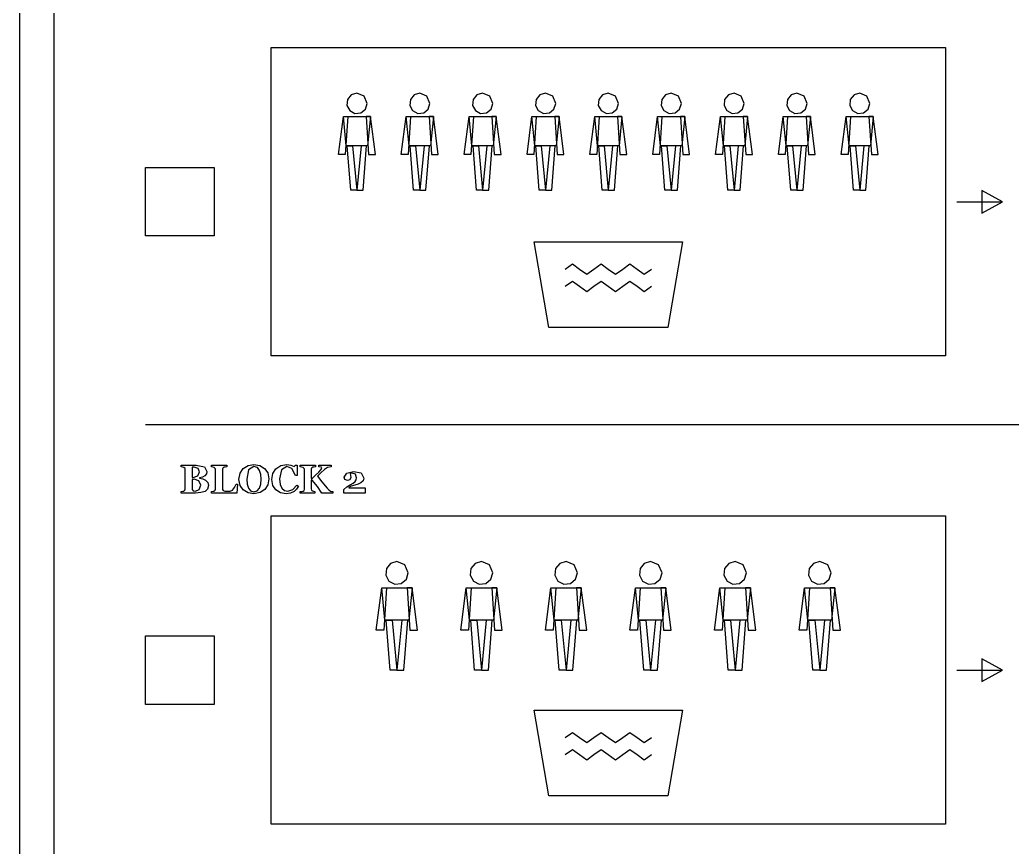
# Model space of a CAD drawing. Extents: x 0 to 118, y 2 to 170.
# Drawn here: x 1.5 to 44.92, y 91 to 127.21 of the extents above; entities that cross this region are included whole.
import ezdxf

# ---------------------------------------------------------------- set-up
doc = ezdxf.new("R2010")
doc.units = 0

msp = doc.modelspace()

# ---------------------------------------------------------------- linework, layer by layer
at = {"layer": 'Layer 1', "color": 7}
for points in [[(1.5, 168.5), (118.5, 168.5), (118.5, 1.5), (1.5, 1.5), (1.5, 168.5)], [(3, 167), (117, 167), (117, 3), (3, 3), (3, 167)], [(12.5, 126), (42, 126), (42, 112.5), (12.5, 112.5), (12.5, 126)], [(16.25, 124), (16.002077, 123.924793), (15.837719, 123.724522), (15.812325, 123.466691), (15.934454, 123.238204), (16.162941, 123.116075), (16.420772, 123.141469), (16.621043, 123.305827), (16.69625, 123.55375), (16.565546, 123.869296), (16.25, 124), (16.25, 124)], [(19, 124), (18.752077, 123.924793), (18.587719, 123.724522), (18.562325, 123.466691), (18.684454, 123.238204), (18.912941, 123.116075), (19.170772, 123.141469), (19.371043, 123.305827), (19.44625, 123.55375), (19.315546, 123.869296), (19, 124), (19, 124)], [(21.75, 124), (21.502077, 123.924793), (21.337719, 123.724522), (21.312325, 123.466691), (21.434454, 123.238204), (21.662941, 123.116075), (21.920772, 123.141469), (22.121043, 123.305827), (22.19625, 123.55375), (22.065546, 123.869296), (21.75, 124), (21.75, 124)], [(24.5, 124), (24.252077, 123.924793), (24.087719, 123.724522), (24.062325, 123.466691), (24.184454, 123.238204), (24.412941, 123.116075), (24.670772, 123.141469), (24.871043, 123.305827), (24.94625, 123.55375), (24.815546, 123.869296), (24.5, 124), (24.5, 124)], [(27.25, 124), (27.002077, 123.924793), (26.837719, 123.724522), (26.812325, 123.466691), (26.934454, 123.238204), (27.162941, 123.116075), (27.420772, 123.141469), (27.621043, 123.305827), (27.69625, 123.55375), (27.565546, 123.869296), (27.25, 124), (27.25, 124)], [(30, 124), (29.752077, 123.924793), (29.587719, 123.724522), (29.562325, 123.466691), (29.684454, 123.238204), (29.912941, 123.116075), (30.170772, 123.141469), (30.371043, 123.305827), (30.44625, 123.55375), (30.315546, 123.869296), (30, 124), (30, 124)], [(32.75, 124), (32.502077, 123.924793), (32.337719, 123.724522), (32.312325, 123.466691), (32.434454, 123.238204), (32.662941, 123.116075), (32.920772, 123.141469), (33.121043, 123.305827), (33.19625, 123.55375), (33.065546, 123.869296), (32.75, 124), (32.75, 124)], [(35.5, 124), (35.252077, 123.924793), (35.087719, 123.724522), (35.062325, 123.466691), (35.184454, 123.238204), (35.412941, 123.116075), (35.670772, 123.141469), (35.871043, 123.305827), (35.94625, 123.55375), (35.815546, 123.869296), (35.5, 124), (35.5, 124)], [(38.25, 124), (38.002077, 123.924793), (37.837719, 123.724522), (37.812325, 123.466691), (37.934454, 123.238204), (38.162941, 123.116075), (38.420772, 123.141469), (38.621043, 123.305827), (38.69625, 123.55375), (38.565546, 123.869296), (38.25, 124), (38.25, 124)], [(7, 120.75), (10, 120.75), (10, 117.75), (7, 117.75), (7, 120.75)], [(42.5, 119.25), (44.5, 119.25)], [(24, 117.5), (30.5, 117.5)], [(25.365, 116.3), (25.679167, 116.525), (25.993333, 116.3), (26.3075, 116.075), (26.621667, 116.3), (26.935833, 116.525), (27.25, 116.3), (27.564167, 116.075), (27.878333, 116.3), (28.1925, 116.525), (28.506667, 116.3), (28.820833, 116.075), (29.135, 116.3)], [(25.365, 115.55), (25.679167, 115.775), (25.993333, 115.55), (26.3075, 115.325), (26.621667, 115.55), (26.935833, 115.775), (27.25, 115.55), (27.564167, 115.325), (27.878333, 115.55), (28.1925, 115.775), (28.506667, 115.55), (28.820833, 115.325), (29.135, 115.55)], [(7, 109.5), (110, 109.5)], [(9.629639, 107.056275), (9.718506, 106.961425), (9.752686, 106.828125), (9.713379, 106.671752), (9.602295, 106.571777), (9.424561, 106.516235), (9.188721, 106.5), (8.55896, 106.5), (8.55896, 106.56665), (8.62561, 106.57435), (8.682007, 106.586325), (8.724732, 106.619653), (8.736694, 106.67434), (8.736694, 107.52883), (8.727294, 107.5801), (8.682006, 107.61599), (8.620482, 107.63394), (8.558959, 107.645915), (8.558959, 107.712565), (9.217773, 107.712565), (9.576659, 107.644205), (9.686889, 107.442545), (9.662109, 107.334025), (9.591186, 107.253703), (9.491211, 107.199015), (9.366455, 107.160563), (9.366455, 107.144338), (9.504882, 107.11443), (9.629638, 107.056325), (9.629639, 107.056275)], [(11.025025, 106.888795), (11.0011, 106.5), (9.884278, 106.5), (9.884278, 106.56665), (9.954346, 106.57435), (10.007325, 106.58545), (10.05005, 106.618775), (10.062012, 106.673462), (10.062012, 107.528807), (10.052612, 107.579223), (10.007324, 107.615968), (9.943237, 107.634768), (9.884277, 107.645868), (9.884277, 107.712518), (10.549926, 107.712518), (10.549926, 107.645868), (10.484985, 107.638168), (10.420898, 107.625343), (10.376465, 107.59031), (10.365357, 107.53733), (10.365357, 106.74009), (10.373047, 106.651223), (10.402954, 106.60337), (10.464478, 106.58202), (10.574707, 106.577745), (10.707154, 106.585445), (10.800293, 106.621333), (10.889161, 106.743525), (10.962647, 106.88879), (11.025025, 106.888795)], [(12.204224, 107.577515), (12.346069, 107.379273), (12.399048, 107.11438), (12.354614, 106.862305), (12.226441, 106.656373), (12.019653, 106.516235), (11.736817, 106.466675), (11.48645, 106.510255), (11.278809, 106.63672), (11.137818, 106.834108), (11.085693, 107.093018), (11.136109, 107.362183), (11.276245, 107.569825), (11.484741, 107.699708), (11.742798, 107.74585), (11.997437, 107.701415), (12.204224, 107.577515), (12.204224, 107.577515)], [(13.154419, 106.46753), (12.904907, 106.510255), (12.702392, 106.635865), (12.569092, 106.834108), (12.520386, 107.094728), (12.569092, 107.355348), (12.707519, 107.563843), (12.91687, 107.697143), (13.178345, 107.744995), (13.36206, 107.72022), (13.502197, 107.665533), (13.555176, 107.71253), (13.629516, 107.71253), (13.637206, 107.269903), (13.562011, 107.269903), (13.408202, 107.567265), (13.189452, 107.662115), (12.945068, 107.520268), (12.861327, 107.123785), (12.889526, 106.876835), (12.964721, 106.712773), (13.081786, 106.61707), (13.231323, 106.587163), (13.444091, 106.652105), (13.61499, 106.848638), (13.688476, 106.804205), (13.604736, 106.669195), (13.496215, 106.56751), (13.346679, 106.494022), (13.154418, 106.467535), (13.154419, 106.46753)], [(15.194946, 106.5), (14.714722, 106.5), (14.519043, 106.778565), (14.29602, 107.059692), (14.251587, 107.059692), (14.251587, 106.67859), (14.262694, 106.626465), (14.307128, 106.590575), (14.352416, 106.5769), (14.413085, 106.56665), (14.413085, 106.5), (13.768798, 106.5), (13.768798, 106.56665), (13.833739, 106.571775), (13.893554, 106.582025), (13.936278, 106.61535), (13.948241, 106.669183), (13.948241, 107.5288), (13.937986, 107.579215), (13.893552, 107.61596), (13.829465, 107.63561), (13.768796, 107.64586), (13.768796, 107.71251), (14.434446, 107.71251), (14.434446, 107.64586), (14.370359, 107.63816), (14.307127, 107.625335), (14.262693, 107.590303), (14.251585, 107.537323), (14.251585, 107.128878), (14.287474, 107.128878), (14.442992, 107.274995), (14.580565, 107.41513), (14.68054, 107.535615), (14.713011, 107.61252), (14.682249, 107.634745), (14.588255, 107.645845), (14.588255, 107.712495), (15.115477, 107.712495), (15.115477, 107.645845), (14.954832, 107.61081), (14.825804, 107.529632), (14.674559, 107.386933), (14.522459, 107.233125), (14.719847, 106.987885), (14.949705, 106.705903), (15.016356, 106.638397), (15.099242, 106.587128), (15.147948, 106.572603), (15.194945, 106.566628), (15.194946, 106.5)], [(9.354492, 107.421143), (9.297241, 107.57837), (9.127197, 107.634765), (9.084473, 107.633015), (9.040039, 107.631265), (9.040039, 107.181803), (9.084473, 107.181803), (9.288696, 107.24589), (9.354492, 107.42106), (9.354492, 107.421143)], [(11.984619, 106.710205), (12.040161, 106.88623), (12.057251, 107.108397), (12.041871, 107.312623), (11.991456, 107.490358), (11.894044, 107.615113), (11.742799, 107.66211), (11.507814, 107.515138), (11.427492, 107.101562), (11.444581, 106.887085), (11.500124, 106.71106), (11.597536, 106.592285), (11.742799, 106.550415), (11.888063, 106.59314), (11.984621, 106.710205), (11.984619, 106.710205)], [(16.605713, 106.5), (15.679443, 106.5), (15.679443, 106.654663), (15.81189, 106.766603), (15.958862, 106.857178), (16.092163, 106.931517), (16.176758, 107.000732), (16.220337, 107.073365), (16.234009, 107.161377), (16.18274, 107.319457), (16.046876, 107.369017), (15.996461, 107.364742), (15.947755, 107.351067), (15.972535, 107.2716), (15.984497, 107.180167), (15.940918, 107.08361), (15.829834, 107.047722), (15.727295, 107.089592), (15.689697, 107.191277), (15.811035, 107.371575), (16.10669, 107.447625), (16.432251, 107.37841), (16.557007, 107.155387), (16.523682, 107.027215), (16.427124, 106.941765), (16.299805, 106.887078), (16.151123, 106.846062), (16.003296, 106.800775), (15.892212, 106.743522), (15.892212, 106.734122), (16.605713, 106.734122), (16.605713, 106.5)], [(9.414307, 106.839233), (9.339111, 107.033203), (9.122925, 107.100707), (9.079346, 107.098957), (9.040039, 107.097207), (9.040039, 106.653725), (9.087891, 106.599892), (9.185303, 106.578518), (9.35022, 106.646877), (9.414307, 106.839137), (9.414307, 106.839233)], [(12.5, 105.5), (42, 105.5), (42, 92), (12.5, 92), (12.5, 105.5)], [(18, 103.5), (17.722909, 103.415945), (17.539215, 103.192113), (17.510833, 102.903949), (17.64733, 102.64858), (17.902699, 102.512083), (18.190863, 102.540465), (18.414695, 102.724159), (18.49875, 103.00125), (18.35267, 103.35392), (18, 103.5), (18, 103.5)], [(21.7, 103.5), (21.422909, 103.415945), (21.239215, 103.192113), (21.210833, 102.903949), (21.34733, 102.64858), (21.602699, 102.512083), (21.890863, 102.540465), (22.114695, 102.724159), (22.19875, 103.00125), (22.05267, 103.35392), (21.7, 103.5), (21.7, 103.5)], [(25.4, 103.5), (25.122909, 103.415945), (24.939215, 103.192113), (24.910833, 102.903949), (25.04733, 102.64858), (25.302699, 102.512083), (25.590863, 102.540465), (25.814695, 102.724159), (25.89875, 103.00125), (25.75267, 103.35392), (25.4, 103.5), (25.4, 103.5)], [(29.1, 103.5), (28.822909, 103.415945), (28.639215, 103.192113), (28.610833, 102.903949), (28.74733, 102.64858), (29.002699, 102.512083), (29.290863, 102.540465), (29.514695, 102.724159), (29.59875, 103.00125), (29.45267, 103.35392), (29.1, 103.5), (29.1, 103.5)], [(32.8, 103.5), (32.522909, 103.415945), (32.339215, 103.192113), (32.310833, 102.903949), (32.44733, 102.64858), (32.702699, 102.512083), (32.990863, 102.540465), (33.214695, 102.724159), (33.29875, 103.00125), (33.15267, 103.35392), (32.8, 103.5), (32.8, 103.5)], [(36.5, 103.5), (36.222909, 103.415945), (36.039215, 103.192113), (36.010833, 102.903949), (36.14733, 102.64858), (36.402699, 102.512083), (36.690863, 102.540465), (36.914695, 102.724159), (36.99875, 103.00125), (36.85267, 103.35392), (36.5, 103.5), (36.5, 103.5)], [(7, 100.25), (10, 100.25), (10, 97.25), (7, 97.25), (7, 100.25)], [(42.5, 98.75), (44.5, 98.75)], [(24, 97), (30.5, 97)], [(25.365, 95.8), (25.679167, 96.025), (25.993333, 95.8), (26.3075, 95.575), (26.621667, 95.8), (26.935833, 96.025), (27.25, 95.8), (27.564167, 95.575), (27.878333, 95.8), (28.1925, 96.025), (28.506667, 95.8), (28.820833, 95.575), (29.135, 95.8)], [(25.365, 95.05), (25.679167, 95.275), (25.993333, 95.05), (26.3075, 94.825), (26.621667, 95.05), (26.935833, 95.275), (27.25, 95.05), (27.564167, 94.825), (27.878333, 95.05), (28.1925, 95.275), (28.506667, 95.05), (28.820833, 94.825), (29.135, 95.05)]]:
    msp.add_lwpolyline(points, dxfattribs=at)
for points in [[(15.655, 122.973625), (15.84625, 122.973625), (15.74, 121.316125), (15.4425, 121.316125), (15.655, 122.973625)], [(15.655, 122.973625), (16.845, 122.973625), (16.7175, 121.698625), (15.7825, 121.698625), (15.655, 122.973625)], [(16.845, 122.973625), (16.65375, 122.973625), (16.76, 121.316125), (17.0575, 121.316125), (16.845, 122.973625)], [(18.405, 122.973625), (18.59625, 122.973625), (18.49, 121.316125), (18.1925, 121.316125), (18.405, 122.973625)], [(18.405, 122.973625), (19.595, 122.973625), (19.4675, 121.698625), (18.5325, 121.698625), (18.405, 122.973625)], [(19.595, 122.973625), (19.40375, 122.973625), (19.51, 121.316125), (19.8075, 121.316125), (19.595, 122.973625)], [(21.155, 122.973625), (21.34625, 122.973625), (21.24, 121.316125), (20.9425, 121.316125), (21.155, 122.973625)], [(21.155, 122.973625), (22.345, 122.973625), (22.2175, 121.698625), (21.2825, 121.698625), (21.155, 122.973625)], [(22.345, 122.973625), (22.15375, 122.973625), (22.26, 121.316125), (22.5575, 121.316125), (22.345, 122.973625)], [(23.905, 122.973625), (24.09625, 122.973625), (23.99, 121.316125), (23.6925, 121.316125), (23.905, 122.973625)], [(23.905, 122.973625), (25.095, 122.973625), (24.9675, 121.698625), (24.0325, 121.698625), (23.905, 122.973625)], [(25.095, 122.973625), (24.90375, 122.973625), (25.01, 121.316125), (25.3075, 121.316125), (25.095, 122.973625)], [(26.655, 122.973625), (26.84625, 122.973625), (26.74, 121.316125), (26.4425, 121.316125), (26.655, 122.973625)], [(26.655, 122.973625), (27.845, 122.973625), (27.7175, 121.698625), (26.7825, 121.698625), (26.655, 122.973625)], [(27.845, 122.973625), (27.65375, 122.973625), (27.76, 121.316125), (28.0575, 121.316125), (27.845, 122.973625)], [(29.405, 122.973625), (29.59625, 122.973625), (29.49, 121.316125), (29.1925, 121.316125), (29.405, 122.973625)], [(29.405, 122.973625), (30.595, 122.973625), (30.4675, 121.698625), (29.5325, 121.698625), (29.405, 122.973625)], [(30.595, 122.973625), (30.40375, 122.973625), (30.51, 121.316125), (30.8075, 121.316125), (30.595, 122.973625)], [(32.155, 122.973625), (32.34625, 122.973625), (32.24, 121.316125), (31.9425, 121.316125), (32.155, 122.973625)], [(32.155, 122.973625), (33.345, 122.973625), (33.2175, 121.698625), (32.2825, 121.698625), (32.155, 122.973625)], [(33.345, 122.973625), (33.15375, 122.973625), (33.26, 121.316125), (33.5575, 121.316125), (33.345, 122.973625)], [(34.905, 122.973625), (35.09625, 122.973625), (34.99, 121.316125), (34.6925, 121.316125), (34.905, 122.973625)], [(34.905, 122.973625), (36.095, 122.973625), (35.9675, 121.698625), (35.0325, 121.698625), (34.905, 122.973625)], [(36.095, 122.973625), (35.90375, 122.973625), (36.01, 121.316125), (36.3075, 121.316125), (36.095, 122.973625)], [(37.655, 122.973625), (37.84625, 122.973625), (37.74, 121.316125), (37.4425, 121.316125), (37.655, 122.973625)], [(37.655, 122.973625), (38.845, 122.973625), (38.7175, 121.698625), (37.7825, 121.698625), (37.655, 122.973625)], [(38.845, 122.973625), (38.65375, 122.973625), (38.76, 121.316125), (39.0575, 121.316125), (38.845, 122.973625)], [(15.82925, 121.698625), (16.063, 121.698625), (16.25, 119.75), (15.97885, 119.75), (15.82925, 121.698625)], [(16.67075, 121.698625), (16.437, 121.698625), (16.25, 119.75), (16.52115, 119.75), (16.67075, 121.698625)], [(18.57925, 121.698625), (18.813, 121.698625), (19, 119.75), (18.72885, 119.75), (18.57925, 121.698625)], [(19.42075, 121.698625), (19.187, 121.698625), (19, 119.75), (19.27115, 119.75), (19.42075, 121.698625)], [(21.32925, 121.698625), (21.563, 121.698625), (21.75, 119.75), (21.47885, 119.75), (21.32925, 121.698625)], [(22.17075, 121.698625), (21.937, 121.698625), (21.75, 119.75), (22.02115, 119.75), (22.17075, 121.698625)], [(24.07925, 121.698625), (24.313, 121.698625), (24.5, 119.75), (24.22885, 119.75), (24.07925, 121.698625)], [(24.92075, 121.698625), (24.687, 121.698625), (24.5, 119.75), (24.77115, 119.75), (24.92075, 121.698625)], [(26.82925, 121.698625), (27.063, 121.698625), (27.25, 119.75), (26.97885, 119.75), (26.82925, 121.698625)], [(27.67075, 121.698625), (27.437, 121.698625), (27.25, 119.75), (27.52115, 119.75), (27.67075, 121.698625)], [(29.57925, 121.698625), (29.813, 121.698625), (30, 119.75), (29.72885, 119.75), (29.57925, 121.698625)], [(30.42075, 121.698625), (30.187, 121.698625), (30, 119.75), (30.27115, 119.75), (30.42075, 121.698625)], [(32.32925, 121.698625), (32.563, 121.698625), (32.75, 119.75), (32.47885, 119.75), (32.32925, 121.698625)], [(33.17075, 121.698625), (32.937, 121.698625), (32.75, 119.75), (33.02115, 119.75), (33.17075, 121.698625)], [(35.07925, 121.698625), (35.313, 121.698625), (35.5, 119.75), (35.22885, 119.75), (35.07925, 121.698625)], [(35.92075, 121.698625), (35.687, 121.698625), (35.5, 119.75), (35.77115, 119.75), (35.92075, 121.698625)], [(37.82925, 121.698625), (38.063, 121.698625), (38.25, 119.75), (37.97885, 119.75), (37.82925, 121.698625)], [(38.67075, 121.698625), (38.437, 121.698625), (38.25, 119.75), (38.52115, 119.75), (38.67075, 121.698625)], [(44.5, 119.25), (43.6, 119.745), (43.6, 118.755), (44.5, 119.25)], [(24, 117.5), (30.5, 117.5), (29.85, 113.75), (24.65, 113.75), (24, 117.5)], [(17.335, 102.352875), (17.54875, 102.352875), (17.43, 100.500375), (17.0975, 100.500375), (17.335, 102.352875)], [(17.335, 102.352875), (18.665, 102.352875), (18.5225, 100.927875), (17.4775, 100.927875), (17.335, 102.352875)], [(18.665, 102.352875), (18.45125, 102.352875), (18.57, 100.500375), (18.9025, 100.500375), (18.665, 102.352875)], [(21.035, 102.352875), (21.24875, 102.352875), (21.13, 100.500375), (20.7975, 100.500375), (21.035, 102.352875)], [(21.035, 102.352875), (22.365, 102.352875), (22.2225, 100.927875), (21.1775, 100.927875), (21.035, 102.352875)], [(22.365, 102.352875), (22.15125, 102.352875), (22.27, 100.500375), (22.6025, 100.500375), (22.365, 102.352875)], [(24.735, 102.352875), (24.94875, 102.352875), (24.83, 100.500375), (24.4975, 100.500375), (24.735, 102.352875)], [(24.735, 102.352875), (26.065, 102.352875), (25.9225, 100.927875), (24.8775, 100.927875), (24.735, 102.352875)], [(26.065, 102.352875), (25.85125, 102.352875), (25.97, 100.500375), (26.3025, 100.500375), (26.065, 102.352875)], [(28.435, 102.352875), (28.64875, 102.352875), (28.53, 100.500375), (28.1975, 100.500375), (28.435, 102.352875)], [(28.435, 102.352875), (29.765, 102.352875), (29.6225, 100.927875), (28.5775, 100.927875), (28.435, 102.352875)], [(29.765, 102.352875), (29.55125, 102.352875), (29.67, 100.500375), (30.0025, 100.500375), (29.765, 102.352875)], [(32.135, 102.352875), (32.34875, 102.352875), (32.23, 100.500375), (31.8975, 100.500375), (32.135, 102.352875)], [(32.135, 102.352875), (33.465, 102.352875), (33.3225, 100.927875), (32.2775, 100.927875), (32.135, 102.352875)], [(33.465, 102.352875), (33.25125, 102.352875), (33.37, 100.500375), (33.7025, 100.500375), (33.465, 102.352875)], [(35.835, 102.352875), (36.04875, 102.352875), (35.93, 100.500375), (35.5975, 100.500375), (35.835, 102.352875)], [(35.835, 102.352875), (37.165, 102.352875), (37.0225, 100.927875), (35.9775, 100.927875), (35.835, 102.352875)], [(37.165, 102.352875), (36.95125, 102.352875), (37.07, 100.500375), (37.4025, 100.500375), (37.165, 102.352875)], [(17.52975, 100.927875), (17.791, 100.927875), (18, 98.75), (17.69695, 98.75), (17.52975, 100.927875)], [(18.47025, 100.927875), (18.209, 100.927875), (18, 98.75), (18.30305, 98.75), (18.47025, 100.927875)], [(21.22975, 100.927875), (21.491, 100.927875), (21.7, 98.75), (21.39695, 98.75), (21.22975, 100.927875)], [(22.17025, 100.927875), (21.909, 100.927875), (21.7, 98.75), (22.00305, 98.75), (22.17025, 100.927875)], [(24.92975, 100.927875), (25.191, 100.927875), (25.4, 98.75), (25.09695, 98.75), (24.92975, 100.927875)], [(25.87025, 100.927875), (25.609, 100.927875), (25.4, 98.75), (25.70305, 98.75), (25.87025, 100.927875)], [(28.62975, 100.927875), (28.891, 100.927875), (29.1, 98.75), (28.79695, 98.75), (28.62975, 100.927875)], [(29.57025, 100.927875), (29.309, 100.927875), (29.1, 98.75), (29.40305, 98.75), (29.57025, 100.927875)], [(32.32975, 100.927875), (32.591, 100.927875), (32.8, 98.75), (32.49695, 98.75), (32.32975, 100.927875)], [(33.27025, 100.927875), (33.009, 100.927875), (32.8, 98.75), (33.10305, 98.75), (33.27025, 100.927875)], [(36.02975, 100.927875), (36.291, 100.927875), (36.5, 98.75), (36.19695, 98.75), (36.02975, 100.927875)], [(36.97025, 100.927875), (36.709, 100.927875), (36.5, 98.75), (36.80305, 98.75), (36.97025, 100.927875)], [(44.5, 98.75), (43.6, 99.245), (43.6, 98.255), (44.5, 98.75)], [(24, 97), (30.5, 97), (29.85, 93.25), (24.65, 93.25), (24, 97)]]:
    msp.add_lwpolyline(points, close=True, dxfattribs=at)

doc.saveas('drawing.dxf')
